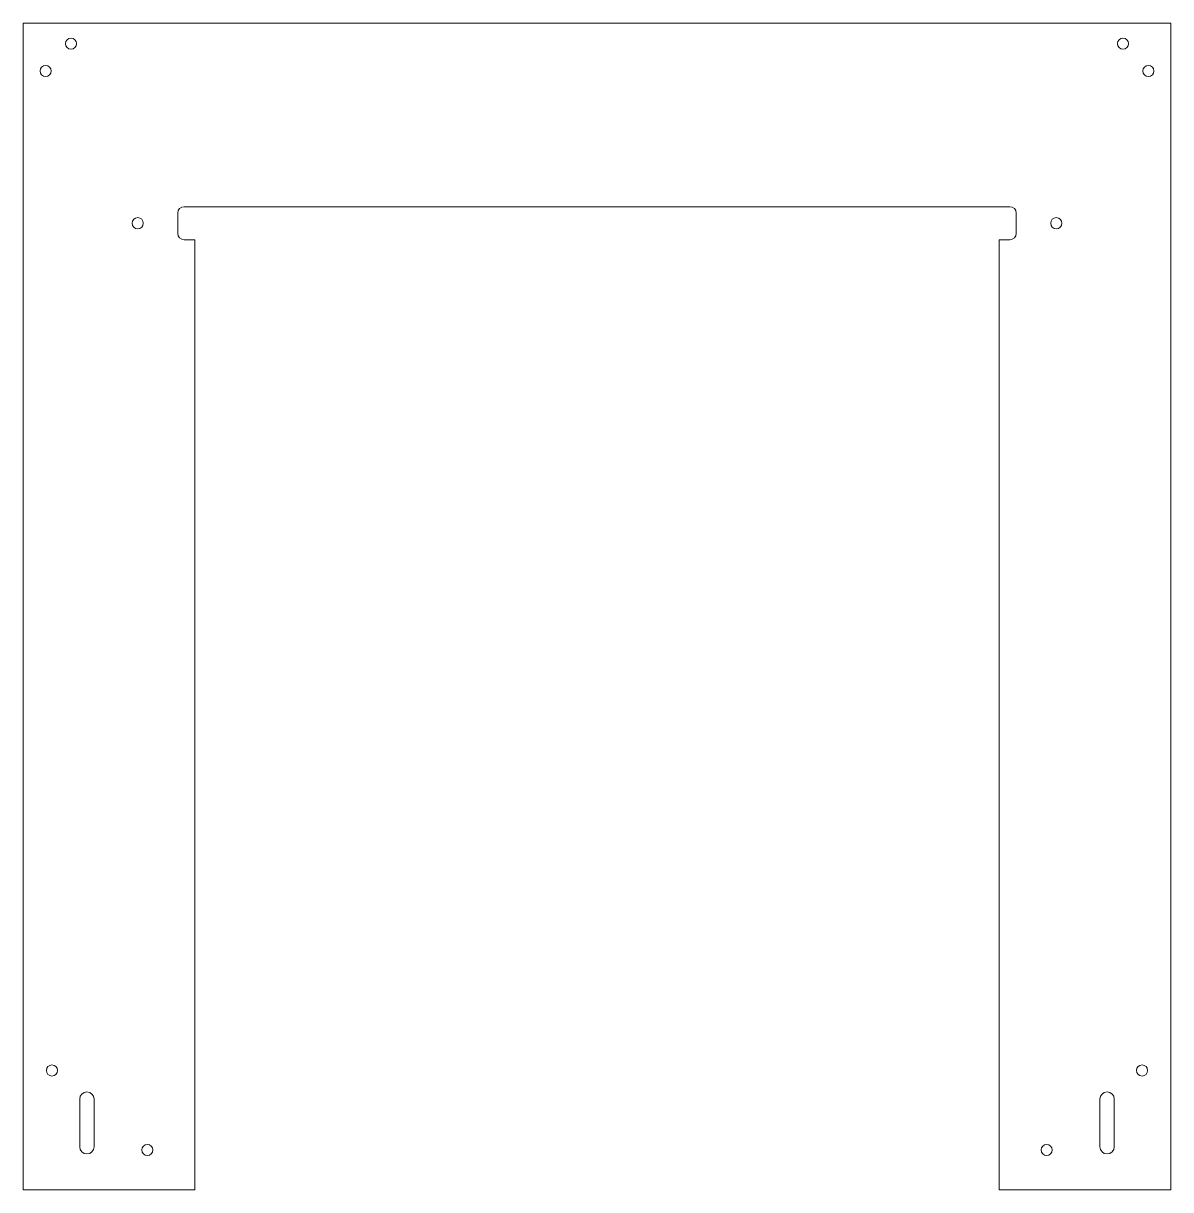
# Model space of a CAD drawing. Header units: millimetres. Extents: x -180 to 180, y -184 to 184.
import ezdxf

# ---------------------------------------------------------------- set-up
doc = ezdxf.new("R2010")
doc.units = ezdxf.units.MM

msp = doc.modelspace()

# ---------------------------------------------------------------- linework, layer by layer
at = {"color": 7, "linetype": 'Continuous', "lineweight": 15}
for p, q in [((-180.5, 183.5), (180.5, 183.5)), ((-180.5, -183.5), (-180.5, 183.5)), ((180.5, 183.5), (180.5, -183.5)), ((129.9, 125.8), (-129.9, 125.8)), ((-131.9, 117.4), (-131.9, 123.8)), ((131.9, 123.8), (131.9, 117.4)), ((-126.5, 115.4), (-129.9, 115.4)), ((-126.5, 115.4), (-126.5, -183.5)), ((129.9, 115.4), (126.5, 115.4)), ((126.5, -183.5), (126.5, 115.4)), ((-162.75, -155), (-162.75, -170)), ((-158.25, -170), (-158.25, -155)), ((158.25, -155), (158.25, -170)), ((162.75, -170), (162.75, -155)), ((-126.5, -183.5), (-180.5, -183.5)), ((180.5, -183.5), (126.5, -183.5))]:
    msp.add_line(p, q, dxfattribs=at)
for centre in [(-165.5, 177.1), (165.5, 177.1), (-173.5, 168.5), (173.5, 168.5), (-144.5, 120.6), (144.5, 120.6), (-171.5, -146), (171.5, -146), (-141.5, -171), (141.5, -171)]:
    msp.add_circle(centre, 1.75, dxfattribs=at)
for centre, radius, start, end in [((-129.9, 123.8), 2, 90, 180), ((129.9, 123.8), 2, 0, 90), ((-129.9, 117.4), 2, 180, 270), ((129.9, 117.4), 2, 270, 0), ((-160.5, -155), 2.25, 0, 180), ((160.5, -155), 2.25, 0, 180), ((-160.5, -170), 2.25, 180, 0), ((160.5, -170), 2.25, 180, 0)]:
    msp.add_arc(centre, radius, start, end, dxfattribs=at)

doc.saveas('drawing.dxf')
